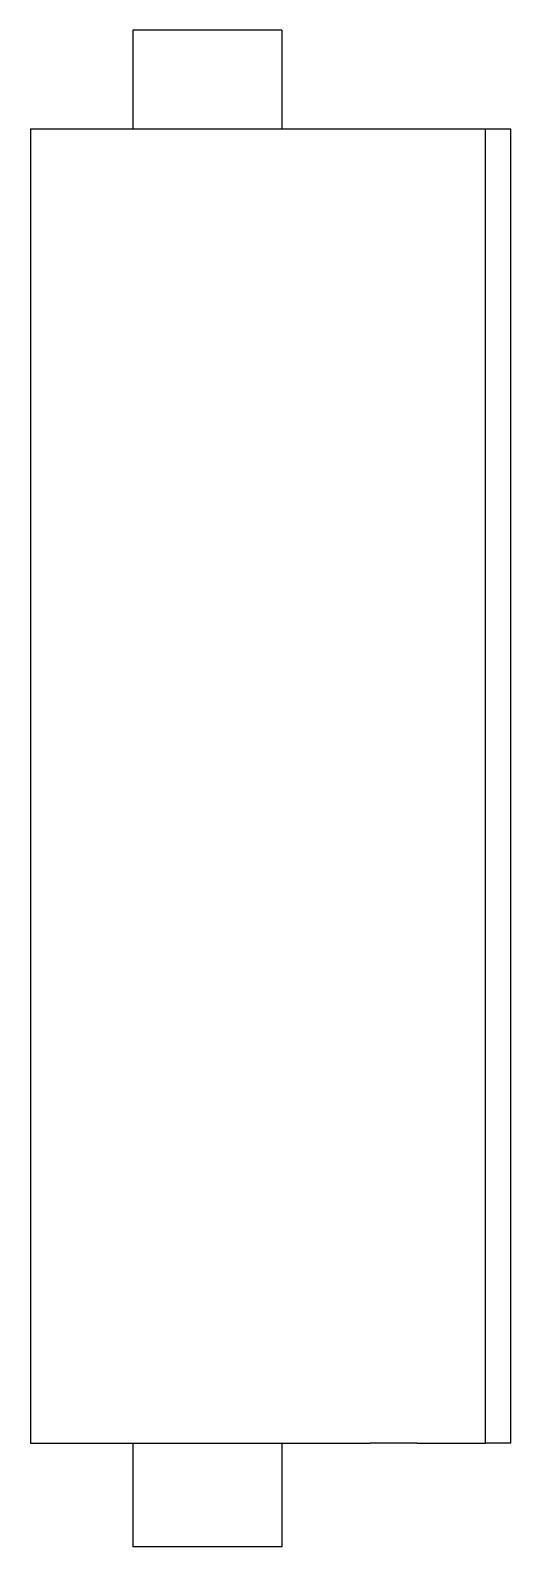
# Model space of a CAD drawing. Header units: metres. Extents: x 0 to 19, y 0 to 60.
import ezdxf

# ---------------------------------------------------------------- set-up
doc = ezdxf.new("R2010")
doc.units = ezdxf.units.M

msp = doc.modelspace()

# ---------------------------------------------------------------- linework, layer by layer
for points in [[(4.05, 60), (4.05, 59.922), (4.05, 59.844), (4.05, 59.766), (4.05, 59.688), (4.05, 59.61), (4.05, 59.532), (4.05, 59.454), (4.05, 59.376), (4.05, 59.298), (4.05, 59.22), (4.05, 59.142), (4.05, 59.064), (4.05, 58.986), (4.05, 58.908), (4.05, 58.83), (4.05, 58.752), (4.05, 58.674), (4.05, 58.596), (4.05, 58.518), (4.05, 58.44), (4.05, 58.362), (4.05, 58.284), (4.05, 58.206), (4.05, 58.128), (4.05, 58.05), (4.05, 57.972), (4.05, 57.894), (4.05, 57.816), (4.05, 57.738), (4.05, 57.66), (4.05, 57.582), (4.05, 57.504), (4.05, 57.426), (4.05, 57.348), (4.05, 57.27), (4.05, 57.192), (4.05, 57.114), (4.05, 57.036), (4.05, 56.958), (4.05, 56.88), (4.05, 56.802), (4.05, 56.724), (4.05, 56.646), (4.05, 56.568), (4.05, 56.49), (4.05, 56.412), (4.05, 56.334), (4.05, 56.256), (4.05, 56.178), (4.05, 56.1)], [(9.95, 60), (9.929, 60), (9.909, 60), (9.888, 60), (9.85, 60), (9.789, 60), (9.728, 60), (9.667, 60), (9.574, 60), (9.475, 60), (9.377, 60), (9.269, 60), (9.138, 60), (9.007, 60), (8.877, 60), (8.727, 60), (8.571, 60), (8.414, 60), (8.255, 60), (8.08, 60), (7.906, 60), (7.731, 60), (7.551, 60), (7.368, 60), (7.184, 60), (7, 60), (6.816, 60), (6.632, 60), (6.449, 60), (6.269, 60), (6.094, 60), (5.92, 60), (5.745, 60), (5.586, 60), (5.429, 60), (5.273, 60), (5.123, 60), (4.993, 60), (4.862, 60), (4.731, 60), (4.623, 60), (4.525, 60), (4.426, 60), (4.333, 60), (4.272, 60), (4.211, 60), (4.15, 60), (4.112, 60), (4.091, 60), (4.071, 60), (4.05, 60)], [(9.95, 60), (9.95, 59.922), (9.95, 59.844), (9.95, 59.766), (9.95, 59.688), (9.95, 59.61), (9.95, 59.532), (9.95, 59.454), (9.95, 59.376), (9.95, 59.298), (9.95, 59.22), (9.95, 59.142), (9.95, 59.064), (9.95, 58.986), (9.95, 58.908), (9.95, 58.83), (9.95, 58.752), (9.95, 58.674), (9.95, 58.596), (9.95, 58.518), (9.95, 58.44), (9.95, 58.362), (9.95, 58.284), (9.95, 58.206), (9.95, 58.128), (9.95, 58.05), (9.95, 57.972), (9.95, 57.894), (9.95, 57.816), (9.95, 57.738), (9.95, 57.66), (9.95, 57.582), (9.95, 57.504), (9.95, 57.426), (9.95, 57.348), (9.95, 57.27), (9.95, 57.192), (9.95, 57.114), (9.95, 57.036), (9.95, 56.958), (9.95, 56.88), (9.95, 56.802), (9.95, 56.724), (9.95, 56.646), (9.95, 56.568), (9.95, 56.49), (9.95, 56.412), (9.95, 56.334), (9.95, 56.256), (9.95, 56.178), (9.95, 56.1)], [(0, 56.1), (0, 55.06), (0, 54.02), (0, 52.98), (0, 51.94), (0, 50.9), (0, 49.86), (0, 48.82), (0, 47.78), (0, 46.74), (0, 45.7), (0, 44.66), (0, 43.62), (0, 42.58), (0, 41.54), (0, 40.5), (0, 39.46), (0, 38.42), (0, 37.38), (0, 36.34), (0, 35.3), (0, 34.26), (0, 33.22), (0, 32.18), (0, 31.14), (0, 30.1), (0, 29.06), (0, 28.02), (0, 26.98), (0, 25.94), (0, 24.9), (0, 23.86), (0, 22.82), (0, 21.78), (0, 20.74), (0, 19.7), (0, 18.66), (0, 17.62), (0, 16.58), (0, 15.54), (0, 14.5), (0, 13.46), (0, 12.42), (0, 11.38), (0, 10.34), (0, 9.3), (0, 8.26), (0, 7.22), (0, 6.18), (0, 5.14), (0, 4.1)], [(0, 56.1), (0.037, 56.1), (0.075, 56.1), (0.112, 56.1), (0.181, 56.1), (0.292, 56.1), (0.403, 56.1), (0.514, 56.1), (0.685, 56.1), (0.865, 56.1), (1.045, 56.1), (1.243, 56.1), (1.486, 56.1), (1.729, 56.1), (1.971, 56.1), (2.252, 56.1), (2.548, 56.1), (2.844, 56.1), (3.145, 56.1), (3.483, 56.1), (3.82, 56.1), (4.158, 56.1), (4.512, 56.1), (4.878, 56.1), (5.245, 56.1), (5.611, 56.1), (5.993, 56.1), (6.374, 56.1), (6.755, 56.1), (7.137, 56.1), (7.518, 56.1), (7.9, 56.1), (8.281, 56.1), (8.651, 56.1), (9.018, 56.1), (9.385, 56.1), (9.745, 56.1), (10.083, 56.1), (10.422, 56.1), (10.761, 56.1), (11.071, 56.1), (11.368, 56.1), (11.666, 56.1), (11.956, 56.1), (12.201, 56.1), (12.446, 56.1), (12.691, 56.1), (12.9, 56.1), (13.083, 56.1), (13.266, 56.1), (13.449, 56.1)], [(13.449, 56.1), (13.469, 56.1), (13.489, 56.1), (13.509, 56.1), (13.53, 56.1), (13.554, 56.1), (13.577, 56.1), (13.601, 56.1), (13.627, 56.1), (13.654, 56.1), (13.681, 56.1), (13.708, 56.1), (13.738, 56.1), (13.768, 56.1), (13.798, 56.1), (13.83, 56.1), (13.863, 56.1), (13.896, 56.1), (13.929, 56.1), (13.964, 56.1), (14, 56.1), (14.035, 56.1), (14.072, 56.1), (14.11, 56.1), (14.148, 56.1), (14.186, 56.1), (14.226, 56.1), (14.266, 56.1), (14.306, 56.1), (14.347, 56.1), (14.389, 56.1), (14.431, 56.1), (14.473, 56.1), (14.516, 56.1), (14.56, 56.1), (14.604, 56.1), (14.647, 56.1), (14.692, 56.1), (14.737, 56.1), (14.782, 56.1), (14.828, 56.1), (14.873, 56.1), (14.919, 56.1), (14.965, 56.1), (15.012, 56.1), (15.058, 56.1), (15.105, 56.1), (15.151, 56.1), (15.198, 56.1), (15.245, 56.1), (15.292, 56.1)], [(15.292, 56.1), (15.346, 56.1), (15.4, 56.1), (15.454, 56.1), (15.508, 56.1), (15.562, 56.1), (15.617, 56.1), (15.671, 56.1), (15.725, 56.1), (15.779, 56.1), (15.833, 56.1), (15.887, 56.1), (15.942, 56.1), (15.996, 56.1), (16.05, 56.1), (16.104, 56.1), (16.158, 56.1), (16.212, 56.1), (16.267, 56.1), (16.321, 56.1), (16.375, 56.1), (16.429, 56.1), (16.483, 56.1), (16.537, 56.1), (16.592, 56.1), (16.646, 56.1), (16.7, 56.1), (16.754, 56.1), (16.808, 56.1), (16.862, 56.1), (16.917, 56.1), (16.971, 56.1), (17.025, 56.1), (17.079, 56.1), (17.133, 56.1), (17.187, 56.1), (17.242, 56.1), (17.296, 56.1), (17.35, 56.1), (17.404, 56.1), (17.458, 56.1), (17.512, 56.1), (17.567, 56.1), (17.621, 56.1), (17.675, 56.1), (17.729, 56.1), (17.783, 56.1), (17.837, 56.1), (17.892, 56.1), (17.946, 56.1), (18, 56.1)], [(18, 4.1), (18, 5.14), (18, 6.18), (18, 7.22), (18, 8.26), (18, 9.3), (18, 10.34), (18, 11.38), (18, 12.42), (18, 13.46), (18, 14.5), (18, 15.54), (18, 16.58), (18, 17.62), (18, 18.66), (18, 19.7), (18, 20.74), (18, 21.78), (18, 22.82), (18, 23.86), (18, 24.9), (18, 25.94), (18, 26.98), (18, 28.02), (18, 29.06), (18, 30.1), (18, 31.14), (18, 32.18), (18, 33.22), (18, 34.26), (18, 35.3), (18, 36.34), (18, 37.38), (18, 38.42), (18, 39.46), (18, 40.5), (18, 41.54), (18, 42.58), (18, 43.62), (18, 44.66), (18, 45.7), (18, 46.74), (18, 47.78), (18, 48.82), (18, 49.86), (18, 50.9), (18, 51.94), (18, 52.98), (18, 54.02), (18, 55.06), (18, 56.1)], [(18, 56.1), (18.02, 56.1), (18.04, 56.1), (18.06, 56.1), (18.08, 56.1), (18.1, 56.1), (18.12, 56.1), (18.14, 56.1), (18.16, 56.1), (18.18, 56.1), (18.2, 56.1), (18.22, 56.1), (18.24, 56.1), (18.26, 56.1), (18.28, 56.1), (18.3, 56.1), (18.32, 56.1), (18.34, 56.1), (18.36, 56.1), (18.38, 56.1), (18.4, 56.1), (18.42, 56.1), (18.44, 56.1), (18.46, 56.1), (18.48, 56.1), (18.5, 56.1), (18.52, 56.1), (18.54, 56.1), (18.56, 56.1), (18.58, 56.1), (18.6, 56.1), (18.62, 56.1), (18.64, 56.1), (18.66, 56.1), (18.68, 56.1), (18.7, 56.1), (18.72, 56.1), (18.74, 56.1), (18.76, 56.1), (18.78, 56.1), (18.8, 56.1), (18.82, 56.1), (18.84, 56.1), (18.86, 56.1), (18.88, 56.1), (18.9, 56.1), (18.92, 56.1), (18.94, 56.1), (18.96, 56.1), (18.98, 56.1), (19, 56.1)], [(19, 56.1), (19, 55.06), (19, 54.02), (19, 52.98), (19, 51.94), (19, 50.9), (19, 49.86), (19, 48.82), (19, 47.78), (19, 46.74), (19, 45.7), (19, 44.66), (19, 43.62), (19, 42.58), (19, 41.54), (19, 40.5), (19, 39.46), (19, 38.42), (19, 37.38), (19, 36.34), (19, 35.3), (19, 34.26), (19, 33.22), (19, 32.18), (19, 31.14), (19, 30.1), (19, 29.06), (19, 28.02), (19, 26.98), (19, 25.94), (19, 24.9), (19, 23.86), (19, 22.82), (19, 21.78), (19, 20.74), (19, 19.7), (19, 18.66), (19, 17.62), (19, 16.58), (19, 15.54), (19, 14.5), (19, 13.46), (19, 12.42), (19, 11.38), (19, 10.34), (19, 9.3), (19, 8.26), (19, 7.22), (19, 6.18), (19, 5.14), (19, 4.1)], [(0, 4.1), (0.037, 4.1), (0.075, 4.1), (0.112, 4.1), (0.181, 4.1), (0.292, 4.1), (0.403, 4.1), (0.514, 4.1), (0.685, 4.1), (0.865, 4.1), (1.045, 4.1), (1.243, 4.1), (1.486, 4.1), (1.729, 4.1), (1.971, 4.1), (2.252, 4.1), (2.548, 4.1), (2.844, 4.1), (3.145, 4.1), (3.483, 4.1), (3.82, 4.1), (4.158, 4.1), (4.512, 4.1), (4.878, 4.1), (5.245, 4.1), (5.611, 4.1), (5.993, 4.1), (6.374, 4.1), (6.755, 4.1), (7.137, 4.1), (7.518, 4.1), (7.9, 4.1), (8.281, 4.1), (8.651, 4.1), (9.018, 4.1), (9.385, 4.1), (9.745, 4.1), (10.083, 4.1), (10.422, 4.1), (10.761, 4.1), (11.071, 4.1), (11.368, 4.1), (11.666, 4.1), (11.956, 4.1), (12.201, 4.1), (12.446, 4.1), (12.691, 4.1), (12.9, 4.1), (13.083, 4.1), (13.266, 4.1), (13.449, 4.1)], [(4.05, 4.1), (4.05, 4.018), (4.05, 3.936), (4.05, 3.854), (4.05, 3.772), (4.05, 3.69), (4.05, 3.608), (4.05, 3.526), (4.05, 3.444), (4.05, 3.362), (4.05, 3.28), (4.05, 3.198), (4.05, 3.116), (4.05, 3.034), (4.05, 2.952), (4.05, 2.87), (4.05, 2.788), (4.05, 2.706), (4.05, 2.624), (4.05, 2.542), (4.05, 2.46), (4.05, 2.378), (4.05, 2.296), (4.05, 2.214), (4.05, 2.132), (4.05, 2.05), (4.05, 1.968), (4.05, 1.886), (4.05, 1.804), (4.05, 1.722), (4.05, 1.64), (4.05, 1.558), (4.05, 1.476), (4.05, 1.394), (4.05, 1.312), (4.05, 1.23), (4.05, 1.148), (4.05, 1.066), (4.05, 0.984), (4.05, 0.902), (4.05, 0.82), (4.05, 0.738), (4.05, 0.656), (4.05, 0.574), (4.05, 0.492), (4.05, 0.41), (4.05, 0.328), (4.05, 0.246), (4.05, 0.164), (4.05, 0.082), (4.05, 0)], [(9.95, 4.1), (9.95, 4.018), (9.95, 3.936), (9.95, 3.854), (9.95, 3.772), (9.95, 3.69), (9.95, 3.608), (9.95, 3.526), (9.95, 3.444), (9.95, 3.362), (9.95, 3.28), (9.95, 3.198), (9.95, 3.116), (9.95, 3.034), (9.95, 2.952), (9.95, 2.87), (9.95, 2.788), (9.95, 2.706), (9.95, 2.624), (9.95, 2.542), (9.95, 2.46), (9.95, 2.378), (9.95, 2.296), (9.95, 2.214), (9.95, 2.132), (9.95, 2.05), (9.95, 1.968), (9.95, 1.886), (9.95, 1.804), (9.95, 1.722), (9.95, 1.64), (9.95, 1.558), (9.95, 1.476), (9.95, 1.394), (9.95, 1.312), (9.95, 1.23), (9.95, 1.148), (9.95, 1.066), (9.95, 0.984), (9.95, 0.902), (9.95, 0.82), (9.95, 0.738), (9.95, 0.656), (9.95, 0.574), (9.95, 0.492), (9.95, 0.41), (9.95, 0.328), (9.95, 0.246), (9.95, 0.164), (9.95, 0.082), (9.95, 0)], [(15.292, 4.1), (15.245, 4.1), (15.198, 4.1), (15.151, 4.1), (15.105, 4.1), (15.058, 4.1), (15.012, 4.1), (14.965, 4.1), (14.919, 4.1), (14.873, 4.1), (14.828, 4.1), (14.782, 4.1), (14.737, 4.1), (14.692, 4.1), (14.647, 4.1), (14.604, 4.1), (14.56, 4.1), (14.516, 4.1), (14.473, 4.1), (14.431, 4.1), (14.389, 4.1), (14.347, 4.1), (14.306, 4.1), (14.266, 4.1), (14.226, 4.1), (14.186, 4.1), (14.148, 4.1), (14.11, 4.1), (14.072, 4.1), (14.035, 4.1), (14, 4.1), (13.964, 4.1), (13.929, 4.1), (13.896, 4.1), (13.863, 4.1), (13.83, 4.1), (13.798, 4.1), (13.768, 4.1), (13.738, 4.1), (13.708, 4.1), (13.681, 4.1), (13.654, 4.1), (13.627, 4.1), (13.601, 4.1), (13.577, 4.1), (13.554, 4.1), (13.53, 4.1), (13.509, 4.1), (13.489, 4.1), (13.469, 4.1), (13.449, 4.1)], [(15.292, 4.1), (15.346, 4.1), (15.4, 4.1), (15.454, 4.1), (15.508, 4.1), (15.562, 4.1), (15.617, 4.1), (15.671, 4.1), (15.725, 4.1), (15.779, 4.1), (15.833, 4.1), (15.887, 4.1), (15.942, 4.1), (15.996, 4.1), (16.05, 4.1), (16.104, 4.1), (16.158, 4.1), (16.212, 4.1), (16.267, 4.1), (16.321, 4.1), (16.375, 4.1), (16.429, 4.1), (16.483, 4.1), (16.537, 4.1), (16.592, 4.1), (16.646, 4.1), (16.7, 4.1), (16.754, 4.1), (16.808, 4.1), (16.862, 4.1), (16.917, 4.1), (16.971, 4.1), (17.025, 4.1), (17.079, 4.1), (17.133, 4.1), (17.187, 4.1), (17.242, 4.1), (17.296, 4.1), (17.35, 4.1), (17.404, 4.1), (17.458, 4.1), (17.512, 4.1), (17.567, 4.1), (17.621, 4.1), (17.675, 4.1), (17.729, 4.1), (17.783, 4.1), (17.837, 4.1), (17.892, 4.1), (17.946, 4.1), (18, 4.1)], [(19, 4.1), (18.98, 4.1), (18.96, 4.1), (18.94, 4.1), (18.92, 4.1), (18.9, 4.1), (18.88, 4.1), (18.86, 4.1), (18.84, 4.1), (18.82, 4.1), (18.8, 4.1), (18.78, 4.1), (18.76, 4.1), (18.74, 4.1), (18.72, 4.1), (18.7, 4.1), (18.68, 4.1), (18.66, 4.1), (18.64, 4.1), (18.62, 4.1), (18.6, 4.1), (18.58, 4.1), (18.56, 4.1), (18.54, 4.1), (18.52, 4.1), (18.5, 4.1), (18.48, 4.1), (18.46, 4.1), (18.44, 4.1), (18.42, 4.1), (18.4, 4.1), (18.38, 4.1), (18.36, 4.1), (18.34, 4.1), (18.32, 4.1), (18.3, 4.1), (18.28, 4.1), (18.26, 4.1), (18.24, 4.1), (18.22, 4.1), (18.2, 4.1), (18.18, 4.1), (18.16, 4.1), (18.14, 4.1), (18.12, 4.1), (18.1, 4.1), (18.08, 4.1), (18.06, 4.1), (18.04, 4.1), (18.02, 4.1), (18, 4.1)], [(9.95, 0), (9.929, 0), (9.909, 0), (9.888, 0), (9.85, 0), (9.789, 0), (9.728, 0), (9.667, 0), (9.574, 0), (9.475, 0), (9.377, 0), (9.269, 0), (9.138, 0), (9.007, 0), (8.877, 0), (8.727, 0), (8.571, 0), (8.414, 0), (8.255, 0), (8.08, 0), (7.906, 0), (7.731, 0), (7.551, 0), (7.368, 0), (7.184, 0), (7, 0), (6.816, 0), (6.632, 0), (6.449, 0), (6.269, 0), (6.094, 0), (5.92, 0), (5.745, 0), (5.586, 0), (5.429, 0), (5.273, 0), (5.123, 0), (4.993, 0), (4.862, 0), (4.731, 0), (4.623, 0), (4.525, 0), (4.426, 0), (4.333, 0), (4.272, 0), (4.211, 0), (4.15, 0), (4.112, 0), (4.091, 0), (4.071, 0), (4.05, 0)]]:
    msp.add_lwpolyline(points)

doc.saveas('drawing.dxf')
